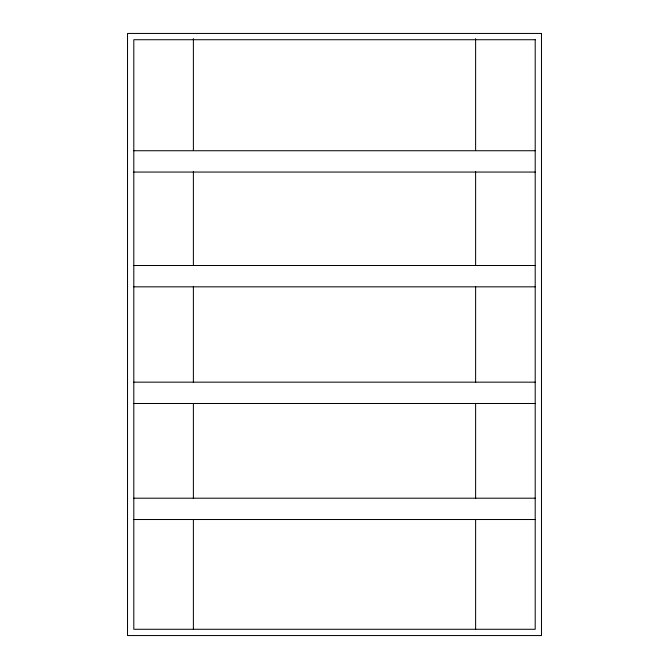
<?xml version="1.0" encoding="UTF-8"?>
<svg xmlns="http://www.w3.org/2000/svg" width="669" height="669" viewBox="0 0 669 669"><rect width="100%" height="100%" fill="white"/><g stroke="black" fill="none" stroke-linecap="round" stroke-linejoin="round"><path stroke-width="1" d="M133.8 150.734L535.2 150.734M133.8 172.058L535.2 172.058M133.8 265.509L535.2 265.509M133.8 286.834L535.2 286.834M133.8 382.166L535.2 382.166M133.8 403.491L535.2 403.491M133.8 498.196L535.2 498.196M133.8 519.52L535.2 519.52M475.617 38.677L475.617 150.525M475.617 171.431L475.617 265.509M475.617 286.416L475.617 382.584M475.617 403.491L475.617 498.614M475.617 519.52L475.617 629.278M193.383 38.677L193.383 150.525M193.383 171.431L193.383 265.509M193.383 286.416L193.383 382.584M193.383 403.491L193.383 498.614M193.383 519.52L193.383 629.278M541.472 33.45L127.528 33.45L127.528 635.55L541.472 635.55L541.472 33.45M535.2 39.722L133.8 39.722L133.8 629.278L535.2 629.278L535.2 39.722"/></g></svg>
